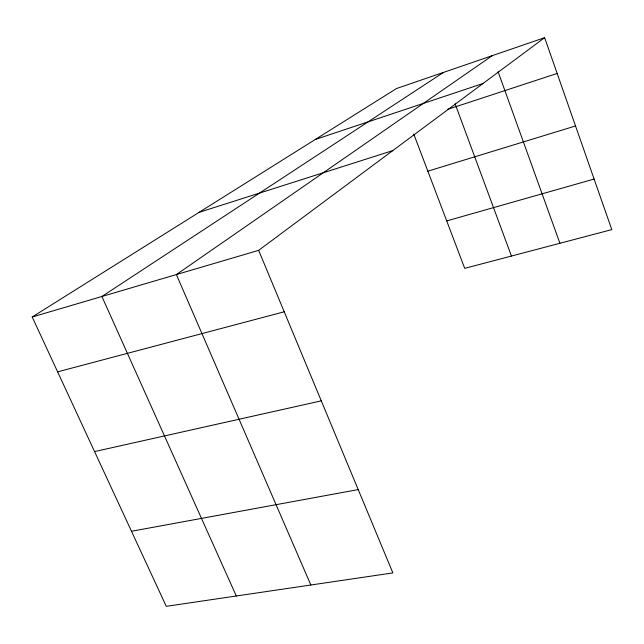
<?xml version="1.0" encoding="UTF-8"?>
<svg xmlns="http://www.w3.org/2000/svg" width="644" height="644" viewBox="0 0 644 644"><rect width="100%" height="100%" fill="white"/><g stroke="black" fill="none" stroke-linecap="round" stroke-linejoin="round"><path stroke-width="0.97" d="M258.655 250.347L392.88 572.91L166.273 606.326L32.2 317.001L258.655 250.347L544.631 37.674L611.8 229.618L464.718 268.355L413.762 134.073M492.306 55.642L176.384 274.561L310.859 585.01M443.483 72.41L101.905 296.482L236.308 595.998M32.2 317.001L396.487 88.55L544.631 37.674M315.246 139.498L483.008 83.503M447.685 109.375L557.157 73.456M199.06 212.359L392.776 150.607M427.841 171.175L575.527 125.966M446.719 220.916L594.106 179.056M57.622 371.854L284.221 311.793M94.563 451.581L321.284 400.858M131.489 531.268L358.209 489.585M455.115 103.837L511.441 256.046M498.094 71.701L559.918 243.287"/></g></svg>
